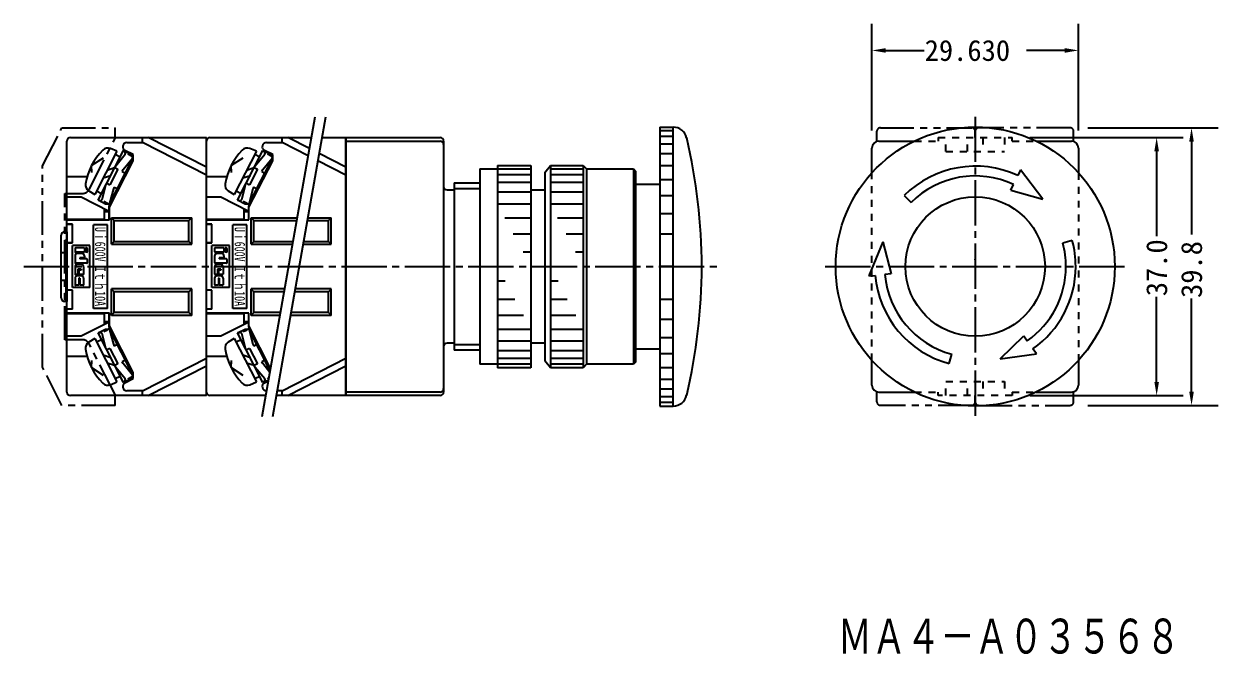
# Model space of a CAD drawing. Extents: x -187 to -12, y 16 to 199.
# Drawn here: x -183.2 to -12, y 15.9 to 106.3 of the extents above; entities that cross this region are included whole.
import ezdxf
from ezdxf.enums import TextEntityAlignment as Align

# ---------------------------------------------------------------- set-up
doc = ezdxf.new("R2010")
doc.units = 0
for name, pattern in [('CENTER', [9.1, 6.5, -0.8, 1, -0.8]), ('DASH', [2, 1, -1]), ('PHANTOM', [9.5, 4.8, -0.9, 1, -0.9, 1, -0.9]), ('SOLID', [0])]:
    doc.linetypes.add(name, pattern=pattern)
doc.layers.get('0').update_dxf_attribs({"linetype": 'CONTINUOUS'})
doc.layers.get('DEFPOINTS').update_dxf_attribs({"linetype": 'CONTINUOUS'})
for name, color, linetype in [('LAYER0$C$L0', 3, 'SOLID'), ('LAYER1$C$L1', 3, 'SOLID'), ('LAYER8$C$L8', 7, 'SOLID'), ('LAYER9$C$L9', 2, 'SOLID')]:
    doc.layers.add(name, color=color, linetype=linetype)
doc.dimstyles.get("Standard").update_dxf_attribs({"dimtxt": 0.18, "dimasz": 0.18, "dimexe": 0.18, "dimexo": 0.0625, "dimgap": 0.09, "dimtad": 0, "dimtih": 1, "dimtoh": 1, "dimzin": 0, "dimcen": 0.09, "dimazin": 3, "dimtfac": 1, "dimtofl": 0, "dimtmove": 0, "dimatfit": 3})

# ---------------------------------------------------------------- blocks, each defined once
blk = doc.blocks.new('*D26')
at = {"layer": 'DEFPOINTS', "color": 0}
for p in [(-41.5, 90), (-41.5, 53), (-20.8, 53)]:
    blk.add_point(p, dxfattribs=at)
at = {"layer": 'LAYER9$C$L9', "color": 0}
for p, q in [((-38.96, 90), (-16.99, 90)), ((-20.8, 88.03), (-20.8, 75.84)), ((-20.8, 54.97), (-20.8, 67.16)), ((-38.96, 53), (-16.99, 53))]:
    blk.add_line(p, q, dxfattribs=at)
for points in [[(-21.13, 88.03), (-20.47, 88.03), (-20.8, 90)], [(-21.13, 54.97), (-20.47, 54.97), (-20.8, 53)]]:
    blk.add_solid(points, dxfattribs=at)
at = {"color": 0}
blk.add_text('37.0', height=3, rotation=90, dxfattribs=at).set_placement((-19.3, 67.25))
blk = doc.blocks.new('*D28')
at = {"layer": 'DEFPOINTS', "color": 0}
for p in [(-33.2, 91.4), (-33.2, 51.6), (-15.8, 51.6)]:
    blk.add_point(p, dxfattribs=at)
at = {"layer": 'LAYER9$C$L9', "color": 0}
for p, q in [((-30.66, 91.4), (-11.99, 91.4)), ((-15.8, 89.43), (-15.8, 76.09)), ((-15.8, 53.57), (-15.8, 66.91)), ((-30.66, 51.6), (-11.99, 51.6))]:
    blk.add_line(p, q, dxfattribs=at)
for points in [[(-16.13, 89.43), (-15.47, 89.43), (-15.8, 91.4)], [(-16.13, 53.57), (-15.47, 53.57), (-15.8, 51.6)]]:
    blk.add_solid(points, dxfattribs=at)
at = {"color": 0}
blk.add_text('39.8', height=3, rotation=90, dxfattribs=at).set_placement((-14.3, 67))
blk = doc.blocks.new('*D31')
at = {"layer": 'DEFPOINTS', "color": 0}
for p in [(-32, 102.5), (-61.6, 88.5), (-32, 88.5)]:
    blk.add_point(p, dxfattribs=at)
at = {"layer": 'LAYER9$C$L9', "color": 0}
for p, q in [((-61.6, 91.04), (-61.6, 106.31)), ((-32, 91.04), (-32, 106.31)), ((-59.63, 102.5), (-54.14, 102.5)), ((-33.97, 102.5), (-39.46, 102.5))]:
    blk.add_line(p, q, dxfattribs=at)
for points in [[(-59.63, 102.83), (-59.63, 102.17), (-61.6, 102.5)], [(-33.97, 102.83), (-33.97, 102.17), (-32, 102.5)]]:
    blk.add_solid(points, dxfattribs=at)
at = {"color": 0}
blk.add_text('29.630', height=3, dxfattribs=at).set_placement((-54.05, 101))
blk = doc.blocks.new('BLOCK0')
at = {"layer": 'LAYER0$C$L0'}
for p in [(0, 0), (0, 0), (0, 0), (0, 0), (0, 0), (1, 0)]:
    blk.add_point(p, dxfattribs=at)
at = {"layer": 'LAYER1$C$L1'}
for p, q in [((-1.33, 15.24), (-1.26, 14.35)), ((3.55, 13.23), (-1.33, 15.24)), ((-1.05, 12.05), (-1.13, 12.95)), ((3.55, 13.23), (-1.05, 12.05)), ((10.18, 10.18), (9.19, 9.19)), ((-13.91, 3.73), (-12.56, 3.36)), ((-13.23, -3.55), (-12.53, -8.78)), ((-13.23, -3.55), (-9.91, -6.94)), ((10.97, -5.11), (9.69, -9.69)), ((10.97, -5.11), (11.78, -5.49)), ((9.69, -9.69), (13.87, -6.47)), ((13.87, -6.47), (13.05, -6.09)), ((-12.53, -8.78), (-11.8, -8.26)), ((-9.91, -6.94), (-10.65, -7.46)), ((3.73, -13.91), (3.36, -12.56))]:
    blk.add_line(p, q, dxfattribs=at)
for radius, start, end in [(14.4, 95, 165), (13, 95, 165), (13, 334.9999, 44.9999), (14.4, 334.9999, 44.9999), (14.4, 215, 270), (13, 215, 270), (13, 270, 285), (14.4, 270, 285)]:
    blk.add_arc((0, 0), radius, start, end, dxfattribs=at)
blk = doc.blocks.new('CADRA_ATTR_2')
at = {"layer": 'LAYER8$C$L8', "width": 0.607059}
blk.add_text('ＭＡ４－Ａ０３５６８', height=5, dxfattribs=at).set_placement((-66.51, 16), (-17.44, 16), align=Align.FIT)
at = {"layer": 'LAYER8$C$L8', "flags": 11}
blk.add_attdef('20', (-41.98, 18.5), '', height=0.156, dxfattribs=at)

msp = doc.modelspace()

# ---------------------------------------------------------------- linework, layer by layer
at = {"layer": 'LAYER1$C$L1'}
for p, q in [((-149, 50), (-141.42, 93)), ((-147.48, 50), (-139.9, 93)), ((-92, 91.5), (-90.11, 91.5)), ((-92, 91.5), (-92, 51.5)), ((-92, 91), (-90.11, 91)), ((-90.11, 51.5), (-90.11, 91.5)), ((-137, 90), (-137, 53)), ((-137, 90), (-123.5, 90)), ((-137, 89.5), (-123.5, 89.5)), ((-123, 89.5), (-123, 53.5)), ((-92, 90.2), (-90.11, 90.2)), ((-92, 89.1), (-90.11, 89.1)), ((-60.6, 89.5), (-55.52, 89.5)), ((-38.08, 89.5), (-33, 89.5)), ((-92, 87.7), (-90.11, 87.7)), ((-61.6, 84.95), (-61.6, 88.5)), ((-32, 88.5), (-32, 84.95)), ((-115.3, 86), (-115.3, 57)), ((-115.3, 86), (-110.5, 86)), ((-110.5, 86), (-110.5, 57)), ((-108.5, 85), (-107.7, 86)), ((-107.7, 86), (-107.7, 57)), ((-107.7, 86), (-103, 86)), ((-103, 86), (-103, 57)), ((-103, 86), (-102.5, 85.5)), ((-92, 86), (-90.11, 86)), ((-117.8, 85.5), (-117.8, 57.5)), ((-117.8, 85.5), (-110.5, 85.5)), ((-115.3, 84.7), (-110.5, 84.7)), ((-108.5, 85), (-108.5, 58)), ((-107.7, 85.5), (-103, 85.5)), ((-107.7, 84.7), (-103, 84.7)), ((-102.5, 85.5), (-102.5, 57.5)), ((-102.5, 85.5), (-95.8, 85.5)), ((-95.8, 85.5), (-95.8, 57.5)), ((-95.8, 85.5), (-95.5, 85.2)), ((-95.5, 85.2), (-95.5, 57.8)), ((-92, 84), (-90.11, 84)), ((-122.5, 82.5), (-121.5, 82.5)), ((-121.5, 83.5), (-121.5, 59.5)), ((-121.5, 83.5), (-117.8, 83.5)), ((-121.5, 82.7), (-117.8, 82.7)), ((-115.3, 83.6), (-110.5, 83.6)), ((-115.3, 82.2), (-110.5, 82.2)), ((-110.5, 82.5), (-108.5, 82.5)), ((-107.7, 83.6), (-103, 83.6)), ((-107.7, 82.2), (-103, 82.2)), ((-95.5, 83.3), (-92, 83.3)), ((-115.3, 80.5), (-110.5, 80.5)), ((-107.7, 80.5), (-103, 80.5)), ((-92, 81.7), (-90.11, 81.7)), ((-92, 79.1), (-90.11, 79.1)), ((-114.23, 78.5), (-110.5, 78.5)), ((-106.66, 78.5), (-103, 78.5)), ((-177.8, 67), (-177.8, 76)), ((-177.3, 76.5), (-177, 76.5)), ((-177, 76.5), (-177, 66.5)), ((-113.01, 76.2), (-110.5, 76.2)), ((-105.45, 76.2), (-103, 76.2)), ((-92, 76.2), (-90.11, 76.2)), ((-177.8, 73.5), (-177, 73.5)), ((-111.62, 73.6), (-110.5, 73.6)), ((-104.1, 73.6), (-103, 73.6)), ((-90.11, 71.5), (-92, 71.5)), ((-177, 69.5), (-177.8, 69.5)), ((-114.18, 69.4), (-115.3, 69.4)), ((-106.6, 69.4), (-107.7, 69.4)), ((-112.79, 66.8), (-115.3, 66.8)), ((-105.28, 66.8), (-107.7, 66.8)), ((-90.11, 66.8), (-92, 66.8)), ((-177, 66.5), (-177.3, 66.5)), ((-111.57, 64.5), (-115.3, 64.5)), ((-104.04, 64.5), (-107.7, 64.5)), ((-90.11, 63.9), (-92, 63.9)), ((-110.5, 62.5), (-115.3, 62.5)), ((-103, 62.5), (-107.7, 62.5)), ((-121.5, 60.5), (-122.5, 60.5)), ((-117.8, 60.3), (-121.5, 60.3)), ((-110.5, 60.8), (-115.3, 60.8)), ((-108.5, 60.5), (-110.5, 60.5)), ((-103, 60.8), (-107.7, 60.8)), ((-90.11, 61.3), (-92, 61.3)), ((-117.8, 59.5), (-121.5, 59.5)), ((-110.5, 59.4), (-115.3, 59.4)), ((-110.5, 58.3), (-115.3, 58.3)), ((-103, 59.4), (-107.7, 59.4)), ((-103, 58.3), (-107.7, 58.3)), ((-95.5, 59.7), (-92, 59.7)), ((-90.11, 59), (-92, 59)), ((-110.5, 57.5), (-117.8, 57.5)), ((-110.5, 57), (-115.3, 57)), ((-107.7, 57), (-108.5, 58)), ((-103, 57.5), (-107.7, 57.5)), ((-103, 57), (-107.7, 57)), ((-102.5, 57.5), (-103, 57)), ((-95.8, 57.5), (-102.5, 57.5)), ((-95.5, 57.8), (-95.8, 57.5)), ((-90.11, 57), (-92, 57)), ((-61.6, 54.5), (-61.6, 58.05)), ((-32, 58.05), (-32, 54.5)), ((-90.11, 55.3), (-92, 55.3)), ((-123.5, 53.5), (-137, 53.5)), ((-90.11, 53.9), (-92, 53.9)), ((-60.6, 53.5), (-55.52, 53.5)), ((-38.08, 53.5), (-33, 53.5)), ((-123.5, 53), (-137, 53)), ((-90.11, 52.8), (-92, 52.8)), ((-90.11, 52), (-92, 52)), ((-92, 51.5), (-90.11, 51.5))]:
    msp.add_line(p, q, dxfattribs=at)
at = {"layer": 'LAYER1$C$L1', "linetype": 'CENTER'}
for p, q in [((-46.8, 93), (-46.8, 50)), ((-183.16, 71.5), (-83.18, 71.5)), ((-68.3, 71.5), (-25.3, 71.5))]:
    msp.add_line(p, q, dxfattribs=at)
at = {"layer": 'LAYER1$C$L1', "color": 211, "linetype": 'PHANTOM'}
for p, q in [((-180.5, 85.93), (-177.71, 91.4)), ((-177.71, 91.4), (-170.1, 91.4)), ((-170.1, 89.85), (-170.1, 91.4)), ((-60.9, 89.45), (-60.9, 90.9)), ((-60.4, 91.4), (-47.3, 91.4)), ((-46.8, 90), (-46.8, 90.9)), ((-33.2, 91.4), (-46.3, 91.4)), ((-32.7, 89.45), (-32.7, 90.9)), ((-173.82, 82.55), (-170.1, 89.85)), ((-180.5, 57.07), (-180.5, 85.93)), ((-177.3, 82), (-174.71, 82)), ((-177.3, 61), (-177.3, 82)), ((-177.3, 75.3), (-177.1, 75.3)), ((-177.1, 67.7), (-177.1, 75.3)), ((-177.3, 67.7), (-177.1, 67.7)), ((-174.71, 61), (-177.3, 61)), ((-170.1, 53.15), (-173.82, 60.45)), ((-177.71, 51.6), (-180.5, 57.07)), ((-170.1, 51.6), (-170.1, 53.15)), ((-60.9, 52.1), (-60.9, 53.55)), ((-32.7, 52.1), (-32.7, 53.55)), ((-170.1, 51.6), (-177.71, 51.6)), ((-47.3, 51.6), (-60.4, 51.6)), ((-46.8, 52.1), (-46.8, 53)), ((-46.3, 51.6), (-33.2, 51.6))]:
    msp.add_line(p, q, dxfattribs=at)
at = {"layer": 'LAYER1$C$L1', "color": 161}
for p, q in [((-177, 53.5), (-177, 89.5)), ((-176.5, 90), (-157, 90)), ((-168.4, 89.3), (-166.16, 89.3)), ((-166.16, 89.3), (-166.16, 90)), ((-157, 84.63), (-166.16, 89.3)), ((-157, 85.75), (-165.33, 90)), ((-157, 53), (-157, 90)), ((-156.5, 90), (-141.95, 90)), ((-148.4, 89.3), (-146.16, 89.3)), ((-146.16, 89.3), (-146.16, 90)), ((-142.41, 87.39), (-146.16, 89.3)), ((-142.23, 88.42), (-145.33, 90)), ((-140.42, 90), (-137, 90)), ((-137, 53), (-137, 90)), ((-169.83, 88.05), (-173, 81.82)), ((-172.52, 81.01), (-168.89, 88.14)), ((-169.83, 88.05), (-170.77, 88.44)), ((-169.36, 87.2), (-170.08, 87.56)), ((-170, 85.95), (-168.64, 87.6)), ((-167.82, 87.59), (-168.89, 88.14)), ((-168.64, 87.86), (-168.89, 88.14)), ((-167.5, 87.57), (-168.67, 88.17)), ((-167.73, 87.32), (-168.26, 87.6)), ((-167.57, 87.31), (-167.82, 87.59)), ((-167.5, 86.67), (-167.5, 87.57)), ((-149.83, 88.05), (-153, 81.82)), ((-152.52, 81.01), (-148.89, 88.14)), ((-149.83, 88.05), (-150.77, 88.44)), ((-149.36, 87.2), (-150.08, 87.56)), ((-150, 85.95), (-148.64, 87.6)), ((-147.82, 87.59), (-148.89, 88.14)), ((-148.64, 87.86), (-148.89, 88.14)), ((-147.5, 87.57), (-148.67, 88.17)), ((-147.73, 87.32), (-148.26, 87.6)), ((-147.57, 87.31), (-147.82, 87.59)), ((-147.5, 86.67), (-147.5, 87.57)), ((-137, 85.75), (-140.83, 87.71)), ((-171.79, 87.07), (-173.46, 85.98)), ((-173.41, 84.98), (-173.46, 85.98)), ((-170.16, 85.64), (-171.23, 85.29)), ((-170.9, 80), (-167.5, 86.67)), ((-170.85, 80.54), (-167.5, 87.11)), ((-170.14, 85.69), (-169.69, 85.46)), ((-168.93, 85.41), (-167.57, 87.06)), ((-151.79, 87.07), (-153.46, 85.98)), ((-153.41, 84.98), (-153.46, 85.98)), ((-150.16, 85.64), (-151.23, 85.29)), ((-150.9, 80), (-147.5, 86.67)), ((-150.85, 80.54), (-147.5, 87.11)), ((-150.14, 85.69), (-149.69, 85.46)), ((-148.93, 85.41), (-147.57, 87.06)), ((-137, 84.63), (-141.01, 86.68)), ((-177, 84.4), (-174.09, 84.4)), ((-171.78, 84.22), (-170.7, 84.57)), ((-169.69, 85.46), (-170.82, 83.23)), ((-169.76, 82.69), (-168.62, 84.91)), ((-169.07, 85.14), (-168.93, 85.41)), ((-169.07, 85.14), (-168.62, 84.91)), ((-157, 84.4), (-154.09, 84.4)), ((-151.78, 84.22), (-150.7, 84.57)), ((-149.69, 85.46), (-150.82, 83.23)), ((-149.76, 82.69), (-148.62, 84.91)), ((-149.07, 85.14), (-148.93, 85.41)), ((-149.07, 85.14), (-148.62, 84.91)), ((-173.87, 82.36), (-173, 81.82)), ((-172.04, 81.94), (-172.75, 82.31)), ((-171.94, 81.12), (-171.41, 83.19)), ((-171.27, 83.46), (-170.82, 83.23)), ((-170.34, 82.65), (-170.87, 80.58)), ((-170.2, 82.91), (-170.34, 82.65)), ((-170.2, 82.91), (-169.76, 82.69)), ((-153.87, 82.36), (-153, 81.82)), ((-152.04, 81.94), (-152.75, 82.31)), ((-151.94, 81.12), (-151.41, 83.19)), ((-151.27, 83.46), (-150.82, 83.23)), ((-150.34, 82.65), (-150.87, 80.58)), ((-150.2, 82.91), (-150.34, 82.65)), ((-150.2, 82.91), (-149.76, 82.69)), ((-177, 81.5), (-174.93, 81.5)), ((-174.93, 81.5), (-170.94, 79.47)), ((-171.45, 80.46), (-172.52, 81.01)), ((-172.52, 81.01), (-172.15, 80.98)), ((-171.18, 80.55), (-171.72, 80.82)), ((-171.08, 80.43), (-171.45, 80.46)), ((-157, 81.5), (-154.93, 81.5)), ((-154.93, 81.5), (-150.94, 79.47)), ((-151.45, 80.46), (-152.52, 81.01)), ((-152.52, 81.01), (-152.15, 80.98)), ((-151.18, 80.55), (-151.72, 80.82)), ((-151.08, 80.43), (-151.45, 80.46)), ((-171.6, 78.3), (-171.6, 79.81)), ((-171.6, 79.4), (-170.9, 79.4)), ((-170.94, 78.2), (-170.94, 80.17)), ((-170.9, 78.2), (-170.9, 80)), ((-151.6, 78.3), (-151.6, 79.81)), ((-151.6, 79.4), (-150.9, 79.4)), ((-150.94, 78.2), (-150.94, 80.17)), ((-150.9, 78.2), (-150.9, 80)), ((-177, 78.3), (-171.6, 78.3)), ((-177, 78.2), (-170.9, 78.2)), ((-177, 78.2), (-171.5, 78.2)), ((-177, 77.6), (-176.2, 77.6)), ((-176.2, 77.6), (-177, 77.6)), ((-176.2, 74.9), (-176.2, 77.6)), ((-171.2, 77.5), (-173.2, 77.5)), ((-173.2, 65.5), (-173.2, 77.5)), ((-171.2, 65.5), (-171.2, 77.5)), ((-170.6, 78.5), (-159.1, 78.5)), ((-170.6, 74.7), (-170.6, 78.5)), ((-170.6, 78.5), (-170.2, 78.1)), ((-170.2, 78.1), (-159.5, 78.1)), ((-170.2, 75.1), (-170.2, 78.1)), ((-159.5, 78.1), (-159.1, 78.5)), ((-159.5, 75.1), (-159.5, 78.1)), ((-159.1, 74.7), (-159.1, 78.5)), ((-157, 78.3), (-151.6, 78.3)), ((-157, 78.2), (-150.9, 78.2)), ((-157, 78.2), (-151.5, 78.2)), ((-157, 77.6), (-156.2, 77.6)), ((-156.2, 77.6), (-157, 77.6)), ((-156.2, 74.9), (-156.2, 77.6)), ((-151.2, 77.5), (-153.2, 77.5)), ((-153.2, 65.5), (-153.2, 77.5)), ((-151.2, 65.5), (-151.2, 77.5)), ((-150.6, 78.5), (-143.98, 78.5)), ((-150.6, 74.7), (-150.6, 78.5)), ((-150.6, 78.5), (-150.2, 78.1)), ((-150.2, 78.1), (-144.05, 78.1)), ((-150.2, 75.1), (-150.2, 78.1)), ((-142.52, 78.1), (-139.5, 78.1)), ((-142.45, 78.5), (-139.1, 78.5)), ((-139.5, 78.1), (-139.1, 78.5)), ((-139.5, 75.1), (-139.5, 78.1)), ((-139.1, 74.7), (-139.1, 78.5)), ((-177, 74.9), (-176.2, 74.9)), ((-176.2, 74.9), (-177, 74.9)), ((-176.2, 68.5), (-176.2, 74.5)), ((-173.7, 74.5), (-176.2, 74.5)), ((-175.83, 74.11), (-175.83, 73.61)), ((-174.48, 74.18), (-175.76, 74.18)), ((-174.48, 74.18), (-174.48, 73.55)), ((-174.14, 74.18), (-174.34, 74.18)), ((-174.34, 74.18), (-174.34, 73.55)), ((-174.07, 74.11), (-174.07, 73.61)), ((-173.7, 68.5), (-173.7, 74.5)), ((-170.6, 74.7), (-170.2, 75.1)), ((-170.6, 74.7), (-159.1, 74.7)), ((-170.2, 75.1), (-159.5, 75.1)), ((-159.5, 75.1), (-159.1, 74.7)), ((-157, 74.9), (-156.2, 74.9)), ((-156.2, 74.9), (-157, 74.9)), ((-156.2, 68.5), (-156.2, 74.5)), ((-153.7, 74.5), (-156.2, 74.5)), ((-155.83, 74.11), (-155.83, 73.61)), ((-154.48, 74.18), (-155.76, 74.18)), ((-154.48, 74.18), (-154.48, 73.55)), ((-154.14, 74.18), (-154.34, 74.18)), ((-154.34, 74.18), (-154.34, 73.55)), ((-154.07, 74.11), (-154.07, 73.61)), ((-153.7, 68.5), (-153.7, 74.5)), ((-150.6, 74.7), (-150.2, 75.1)), ((-150.6, 74.7), (-144.65, 74.7)), ((-150.2, 75.1), (-144.57, 75.1)), ((-143.12, 74.7), (-139.1, 74.7)), ((-143.05, 75.1), (-139.5, 75.1)), ((-139.5, 75.1), (-139.1, 74.7)), ((-175.83, 73.03), (-175.83, 72.04)), ((-174.48, 73.55), (-175.76, 73.55)), ((-174.14, 71.97), (-175.76, 71.97)), ((-174.82, 73.37), (-175.49, 73.37)), ((-174.48, 72.74), (-175.15, 72.74)), ((-175.15, 72.74), (-175.15, 72.6)), ((-174.14, 72.6), (-175.15, 72.6)), ((-174.48, 73.03), (-174.48, 72.74)), ((-174.14, 73.55), (-174.34, 73.55)), ((-174.07, 72.53), (-174.07, 72.04)), ((-155.83, 73.03), (-155.83, 72.04)), ((-154.48, 73.55), (-155.76, 73.55)), ((-154.14, 71.97), (-155.76, 71.97)), ((-154.82, 73.37), (-155.49, 73.37)), ((-154.48, 72.74), (-155.15, 72.74)), ((-155.15, 72.74), (-155.15, 72.6)), ((-154.14, 72.6), (-155.15, 72.6)), ((-154.48, 73.03), (-154.48, 72.74)), ((-154.14, 73.55), (-154.34, 73.55)), ((-154.07, 72.53), (-154.07, 72.04)), ((-175.83, 71.45), (-175.83, 70.42)), ((-175.42, 70.35), (-175.76, 70.35)), ((-174.95, 71.79), (-175.49, 71.79)), ((-175.42, 71.12), (-175.42, 70.35)), ((-174.93, 71.12), (-175.42, 71.12)), ((-175.29, 70.98), (-175.29, 70.35)), ((-174.93, 70.98), (-175.29, 70.98)), ((-174.68, 70.35), (-175.29, 70.35)), ((-174.93, 71.12), (-174.93, 70.98)), ((-174.61, 71.45), (-174.61, 70.42)), ((-155.83, 71.45), (-155.83, 70.42)), ((-155.42, 70.35), (-155.76, 70.35)), ((-154.95, 71.79), (-155.49, 71.79)), ((-155.42, 71.12), (-155.42, 70.35)), ((-154.93, 71.12), (-155.42, 71.12)), ((-155.29, 70.98), (-155.29, 70.35)), ((-154.93, 70.98), (-155.29, 70.98)), ((-154.68, 70.35), (-155.29, 70.35)), ((-154.93, 71.12), (-154.93, 70.98)), ((-154.61, 71.45), (-154.61, 70.42)), ((-173.7, 68.5), (-176.2, 68.5)), ((-175.83, 69.83), (-175.83, 68.89)), ((-175.29, 68.82), (-175.76, 68.82)), ((-174.95, 70.17), (-175.49, 70.17)), ((-175.29, 69.86), (-175.29, 68.82)), ((-175.15, 69.86), (-175.29, 69.86)), ((-175.15, 69.86), (-175.15, 68.82)), ((-174.68, 68.82), (-175.15, 68.82)), ((-174.61, 69.83), (-174.61, 68.89)), ((-153.7, 68.5), (-156.2, 68.5)), ((-155.83, 69.83), (-155.83, 68.89)), ((-155.29, 68.82), (-155.76, 68.82)), ((-154.95, 70.17), (-155.49, 70.17)), ((-155.29, 69.86), (-155.29, 68.82)), ((-155.15, 69.86), (-155.29, 69.86)), ((-155.15, 69.86), (-155.15, 68.82)), ((-154.68, 68.82), (-155.15, 68.82)), ((-154.61, 69.83), (-154.61, 68.89)), ((-176.2, 68.1), (-177, 68.1)), ((-176.2, 68.1), (-177, 68.1)), ((-176.2, 65.4), (-176.2, 68.1)), ((-159.1, 68.3), (-170.6, 68.3)), ((-170.6, 64.5), (-170.6, 68.3)), ((-170.2, 67.9), (-170.6, 68.3)), ((-159.5, 67.9), (-170.2, 67.9)), ((-170.2, 64.9), (-170.2, 67.9)), ((-159.1, 68.3), (-159.5, 67.9)), ((-159.5, 64.9), (-159.5, 67.9)), ((-159.1, 64.5), (-159.1, 68.3)), ((-156.2, 68.1), (-157, 68.1)), ((-156.2, 68.1), (-157, 68.1)), ((-156.2, 65.4), (-156.2, 68.1)), ((-145.77, 68.3), (-150.6, 68.3)), ((-150.6, 64.5), (-150.6, 68.3)), ((-150.2, 67.9), (-150.6, 68.3)), ((-145.84, 67.9), (-150.2, 67.9)), ((-150.2, 64.9), (-150.2, 67.9)), ((-139.5, 67.9), (-144.32, 67.9)), ((-139.1, 68.3), (-144.25, 68.3)), ((-139.1, 68.3), (-139.5, 67.9)), ((-139.5, 64.9), (-139.5, 67.9)), ((-139.1, 64.5), (-139.1, 68.3)), ((-176.2, 65.4), (-177, 65.4)), ((-176.2, 65.4), (-177, 65.4)), ((-171.2, 65.5), (-173.2, 65.5)), ((-156.2, 65.4), (-157, 65.4)), ((-156.2, 65.4), (-157, 65.4)), ((-151.2, 65.5), (-153.2, 65.5)), ((-170.9, 64.8), (-177, 64.8)), ((-171.5, 64.8), (-177, 64.8)), ((-171.6, 64.7), (-177, 64.7)), ((-170.94, 63.53), (-174.93, 61.5)), ((-171.6, 63.19), (-171.6, 64.7)), ((-170.9, 63.6), (-171.6, 63.6)), ((-170.94, 62.83), (-170.94, 64.8)), ((-170.9, 63), (-170.9, 64.8)), ((-170.2, 64.9), (-170.6, 64.5)), ((-159.1, 64.5), (-170.6, 64.5)), ((-159.5, 64.9), (-170.2, 64.9)), ((-159.1, 64.5), (-159.5, 64.9)), ((-150.9, 64.8), (-157, 64.8)), ((-151.5, 64.8), (-157, 64.8)), ((-151.6, 64.7), (-157, 64.7)), ((-150.94, 63.53), (-154.93, 61.5)), ((-151.6, 63.19), (-151.6, 64.7)), ((-150.9, 63.6), (-151.6, 63.6)), ((-150.94, 62.83), (-150.94, 64.8)), ((-150.9, 63), (-150.9, 64.8)), ((-150.2, 64.9), (-150.6, 64.5)), ((-146.44, 64.5), (-150.6, 64.5)), ((-146.37, 64.9), (-150.2, 64.9)), ((-139.1, 64.5), (-144.92, 64.5)), ((-139.5, 64.9), (-144.85, 64.9)), ((-139.1, 64.5), (-139.5, 64.9)), ((-172.52, 61.99), (-171.45, 62.54)), ((-172.15, 62.02), (-172.52, 61.99)), ((-168.89, 54.86), (-172.52, 61.99)), ((-171.41, 59.81), (-171.94, 61.88)), ((-171.72, 62.18), (-171.18, 62.45)), ((-171.45, 62.54), (-171.08, 62.57)), ((-167.5, 56.33), (-170.9, 63)), ((-170.87, 62.42), (-170.34, 60.35)), ((-167.5, 55.89), (-170.85, 62.46)), ((-152.52, 61.99), (-151.45, 62.54)), ((-152.15, 62.02), (-152.52, 61.99)), ((-148.89, 54.86), (-152.52, 61.99)), ((-151.41, 59.81), (-151.94, 61.88)), ((-151.72, 62.18), (-151.18, 62.45)), ((-151.45, 62.54), (-151.08, 62.57)), ((-147.79, 56.89), (-150.9, 63)), ((-150.87, 62.42), (-150.34, 60.35)), ((-147.84, 56.56), (-150.85, 62.46)), ((-174.93, 61.5), (-177, 61.5)), ((-173, 61.18), (-173.87, 60.64)), ((-173, 61.18), (-169.83, 54.95)), ((-172.75, 60.69), (-172.04, 61.06)), ((-170.34, 60.35), (-170.2, 60.09)), ((-169.76, 60.31), (-170.2, 60.09)), ((-168.62, 58.09), (-169.76, 60.31)), ((-154.93, 61.5), (-157, 61.5)), ((-153, 61.18), (-153.87, 60.64)), ((-153, 61.18), (-149.83, 54.95)), ((-152.75, 60.69), (-152.04, 61.06)), ((-150.34, 60.35), (-150.2, 60.09)), ((-149.76, 60.31), (-150.2, 60.09)), ((-148.62, 58.09), (-149.76, 60.31)), ((-174.09, 58.6), (-177, 58.6)), ((-170.7, 58.43), (-171.78, 58.78)), ((-170.82, 59.77), (-171.27, 59.54)), ((-170.82, 59.77), (-169.69, 57.54)), ((-166.16, 53.7), (-157, 58.37)), ((-154.09, 58.6), (-157, 58.6)), ((-150.7, 58.43), (-151.78, 58.78)), ((-150.82, 59.77), (-151.27, 59.54)), ((-150.82, 59.77), (-149.69, 57.54)), ((-146.16, 53.7), (-137, 58.37)), ((-173.46, 57.02), (-173.41, 58.02)), ((-173.46, 57.02), (-171.79, 55.93)), ((-171.23, 57.71), (-170.16, 57.36)), ((-169.69, 57.54), (-170.14, 57.31)), ((-168.64, 55.4), (-170, 57.05)), ((-168.62, 58.09), (-169.07, 57.86)), ((-168.93, 57.59), (-169.07, 57.86)), ((-167.57, 55.94), (-168.93, 57.59)), ((-165.33, 53), (-157, 57.25)), ((-153.46, 57.02), (-153.41, 58.02)), ((-153.46, 57.02), (-151.79, 55.93)), ((-151.23, 57.71), (-150.16, 57.36)), ((-149.69, 57.54), (-150.14, 57.31)), ((-148.64, 55.4), (-150, 57.05)), ((-148.62, 58.09), (-149.07, 57.86)), ((-148.93, 57.59), (-149.07, 57.86)), ((-147.89, 56.32), (-148.93, 57.59)), ((-145.33, 53), (-137, 57.25)), ((-170.77, 54.56), (-169.83, 54.95)), ((-170.08, 55.44), (-169.36, 55.8)), ((-168.89, 54.86), (-167.82, 55.41)), ((-168.89, 54.86), (-168.64, 55.14)), ((-168.67, 54.84), (-167.5, 55.43)), ((-168.26, 55.4), (-167.73, 55.68)), ((-167.82, 55.41), (-167.57, 55.69)), ((-167.5, 55.43), (-167.5, 56.33)), ((-150.77, 54.56), (-149.83, 54.95)), ((-150.08, 55.44), (-149.36, 55.8)), ((-148.89, 54.86), (-148.07, 55.28)), ((-148.89, 54.86), (-148.64, 55.14)), ((-148.67, 54.84), (-148.1, 55.13)), ((-148.26, 55.4), (-148.03, 55.53)), ((-166.16, 53.7), (-168.4, 53.7)), ((-166.16, 53), (-166.16, 53.7)), ((-148.35, 53.7), (-148.4, 53.7)), ((-146.16, 53.7), (-146.82, 53.7)), ((-146.16, 53), (-146.16, 53.7)), ((-157, 53), (-176.5, 53)), ((-148.47, 53), (-156.5, 53)), ((-137, 53), (-146.95, 53))]:
    msp.add_line(p, q, dxfattribs=at)
at = {"layer": 'LAYER1$C$L1', "linetype": 'DASH'}
for p, q in [((-55.52, 89.5), (-52.1, 89.5)), ((-52.1, 90), (-52.1, 89.5)), ((-52.1, 90), (-41.5, 90)), ((-51, 88), (-51, 90)), ((-47.9, 88), (-47.9, 90)), ((-45.7, 90), (-45.7, 88)), ((-42.6, 90), (-42.6, 88)), ((-41.5, 89.5), (-41.5, 90)), ((-41.5, 89.5), (-38.08, 89.5)), ((-51, 88), (-42.6, 88)), ((-61.6, 58.05), (-61.6, 84.95)), ((-32, 84.95), (-32, 58.05)), ((-51, 55), (-42.6, 55)), ((-51, 53), (-51, 55)), ((-47.9, 53), (-47.9, 55)), ((-45.7, 55), (-45.7, 53)), ((-42.6, 55), (-42.6, 53)), ((-55.52, 53.5), (-52.1, 53.5)), ((-52.1, 53), (-52.1, 53.5)), ((-41.5, 53.5), (-38.08, 53.5)), ((-41.5, 53.5), (-41.5, 53)), ((-41.5, 53), (-52.1, 53))]:
    msp.add_line(p, q, dxfattribs=at)
at = {"layer": 'LAYER1$C$L1'}
for radius in [20, 10]:
    msp.add_circle((-46.8, 71.5), radius, dxfattribs=at)
for centre, radius, start, end in [((-90.11, 89.5), 2, 13.342, 90.0003), ((-123.5, 89.5), 0.5, 0, 89.9999), ((-123.5, 89), 0.5, 0, 89.9999), ((-166, 71.5), 80, 346.6577, 13.3423), ((-60.6, 88.5), 1, 90, 180), ((-33, 88.5), 1, 0.0001, 90), ((-122.5, 83), 0.5, 179.9999, 269.9999), ((-177.3, 76), 0.5, 90, 180), ((-177.3, 67), 0.5, 180, 269.9999), ((-122.5, 60), 0.5, 89.9999, 180), ((-123.5, 54), 0.5, 270.0001, 0), ((-123.5, 53.5), 0.5, 270.0001, 0), ((-60.6, 54.5), 1, 180, 269.9999), ((-33, 54.5), 1, 270.0001, 0.0001), ((-90.11, 53.5), 2, 269.9997, 346.658)]:
    msp.add_arc(centre, radius, start, end, dxfattribs=at)
at = {"layer": 'LAYER1$C$L1', "color": 211, "linetype": 'PHANTOM'}
for centre, radius, start, end in [((-60.4, 90.9), 0.5, 90.0001, 180.0001), ((-47.3, 90.9), 0.5, 0, 90), ((-46.3, 90.9), 0.5, 90, 180), ((-33.2, 90.9), 0.5, 359.9999, 89.9998), ((-174.71, 83), 1, 270.0002, 333.0001), ((-174.71, 60), 1, 26.9999, 89.9997), ((-60.4, 52.1), 0.5, 180.0001, 270), ((-47.3, 52.1), 0.5, 270, 359.9999), ((-46.3, 52.1), 0.5, 180.0001, 270.0001), ((-33.2, 52.1), 0.5, 270, 359.9999)]:
    msp.add_arc(centre, radius, start, end, dxfattribs=at)
at = {"layer": 'LAYER1$C$L1', "color": 161}
for centre, radius, start, end in [((-176.5, 89.5), 0.5, 90.0001, 180), ((-168.4, 88.7), 0.6, 90.0001, 242.9999), ((-156.5, 89.5), 0.5, 90.0001, 180), ((-148.4, 88.7), 0.6, 90.0001, 242.9999), ((-165.45, 81.89), 9, 135.429, 170.571), ((-171.14, 87.51), 1, 67.9999, 135.4289), ((-168.79, 87.73), 0.2, 320.471, 41.1983), ((-167.73, 87.18), 0.2, 320.471, 41.1984), ((-145.45, 81.89), 9, 135.429, 170.571), ((-151.14, 87.51), 1, 67.9999, 135.4289), ((-148.79, 87.73), 0.2, 320.471, 41.1983), ((-147.73, 87.18), 0.2, 320.471, 41.1984), ((-173.34, 83.2), 1, 170.571, 238), ((-153.34, 83.2), 1, 170.571, 238), ((-172.13, 81.17), 0.2, 264.8019, 345.529), ((-171.06, 80.63), 0.2, 264.8017, 345.5291), ((-170.14, 80.17), 0.8, 153.0001, 180.0001), ((-152.13, 81.17), 0.2, 264.8019, 345.529), ((-151.06, 80.63), 0.2, 264.8017, 345.5291), ((-150.14, 80.17), 0.8, 153.0001, 180.0001), ((-175.76, 74.11), 0.0675, 89.9999, 180), ((-175.76, 73.61), 0.0675, 180, 270), ((-174.14, 74.11), 0.0675, 0, 89.9999), ((-174.14, 73.61), 0.0675, 270, 0), ((-155.76, 74.11), 0.0675, 89.9999, 180), ((-155.76, 73.61), 0.0675, 180, 270), ((-154.14, 74.11), 0.0675, 0, 89.9999), ((-154.14, 73.61), 0.0675, 270, 0), ((-175.49, 73.03), 0.337, 89.9999, 180), ((-175.76, 72.04), 0.0675, 180, 270), ((-174.82, 73.03), 0.337, 0, 89.9999), ((-174.14, 72.53), 0.0675, 0, 89.9999), ((-174.14, 72.04), 0.0675, 270, 0), ((-155.49, 73.03), 0.337, 89.9999, 180), ((-155.76, 72.04), 0.0675, 180, 270), ((-154.82, 73.03), 0.337, 0, 89.9999), ((-154.14, 72.53), 0.0675, 0, 89.9999), ((-154.14, 72.04), 0.0675, 270, 0), ((-175.49, 71.45), 0.337, 89.9999, 180), ((-175.76, 70.42), 0.0675, 180, 270), ((-174.95, 71.45), 0.337, 0, 89.9999), ((-174.68, 70.42), 0.0675, 270, 0), ((-155.49, 71.45), 0.337, 89.9999, 180), ((-155.76, 70.42), 0.0675, 180, 270), ((-154.95, 71.45), 0.337, 0, 89.9999), ((-154.68, 70.42), 0.0675, 270, 0), ((-175.49, 69.83), 0.337, 89.9999, 180), ((-175.76, 68.89), 0.0675, 180, 270), ((-174.95, 69.83), 0.337, 0, 89.9999), ((-174.68, 68.89), 0.0675, 270, 0), ((-155.49, 69.83), 0.337, 89.9999, 180), ((-155.76, 68.89), 0.0675, 180, 270), ((-154.95, 69.83), 0.337, 0, 89.9999), ((-154.68, 68.89), 0.0675, 270, 0), ((-172.13, 61.83), 0.2, 14.471, 95.1981), ((-171.06, 62.37), 0.2, 14.4709, 95.1983), ((-170.14, 62.83), 0.8, 180, 207), ((-152.13, 61.83), 0.2, 14.471, 95.1981), ((-151.06, 62.37), 0.2, 14.4709, 95.1983), ((-150.14, 62.83), 0.8, 180, 207), ((-173.34, 59.8), 1, 122, 189.429), ((-153.34, 59.8), 1, 122, 189.429), ((-165.45, 61.11), 9, 189.429, 224.571), ((-145.45, 61.11), 9, 189.429, 224.571), ((-171.14, 55.49), 1, 224.571, 292.0001), ((-168.4, 54.3), 0.6, 117, 269.9999), ((-168.79, 55.27), 0.2, 318.8017, 39.529), ((-167.73, 55.82), 0.2, 318.8016, 39.529), ((-151.14, 55.49), 1, 224.571, 292.0001), ((-148.4, 54.3), 0.6, 117, 269.9999), ((-148.79, 55.27), 0.2, 318.8017, 39.529), ((-176.5, 53.5), 0.5, 180, 270), ((-156.5, 53.5), 0.5, 180, 270)]:
    msp.add_arc(centre, radius, start, end, dxfattribs=at)

# ---------------------------------------------------------------- block references
at = {"layer": 'LAYER0$C$L0', "rotation": 90}
msp.add_blockref('BLOCK0', (-46.8, 71.5), dxfattribs=at)
at = {"layer": 'LAYER8$C$L8'}
msp.add_blockref('CADRA_ATTR_2', (0, 0), dxfattribs=at)

# ---------------------------------------------------------------- texts
at = {"layer": 'LAYER8$C$L8', "color": 161, "width": 0.547445}
for p, p2 in [((-172.95, 77.19), (-172.95, 65.83)), ((-152.95, 77.19), (-152.95, 65.83))]:
    msp.add_text('Uｉ600V Iｔｈ10A', height=1.5, rotation=270, dxfattribs=at).set_placement(p, p2, align=Align.FIT)

# ---------------------------------------------------------------- dimensions: what is measured, and where the dimension line sits
at = {"layer": 'LAYER9$C$L9'}
dim = msp.add_linear_dim(base=(-32, 102.5), p1=(-61.6, 88.5), p2=(-32, 88.5), text='<>30', dimstyle='Standard', override={"dimtxt": 2.999994, "dimasz": 1.972788, "dimexe": 3.81, "dimexo": 2.54, "dimtih": 0, "dimdec": 1, "dimtdec": 1}, dxfattribs=at)
dim.commit()
dim.dimension.update_dxf_attribs({"geometry": '*D31', "text_midpoint": (-46.8, 102.5)})
for base, p1, p2, picture, middle in [((-15.8, 51.6), (-33.2, 91.4), (-33.2, 51.6), '*D28', (-15.8, 71.5)), ((-20.8, 53), (-41.5, 90), (-41.5, 53), '*D26', (-20.8, 71.5))]:
    dim = msp.add_linear_dim(base=base, p1=p1, p2=p2, angle=270, dimstyle='Standard', override={"dimtxt": 2.999994, "dimasz": 1.972788, "dimexe": 3.81, "dimexo": 2.54, "dimtih": 0, "dimdec": 1, "dimtdec": 1}, dxfattribs=at)
    dim.commit()
    dim.dimension.update_dxf_attribs({"geometry": picture, "text_midpoint": middle})

doc.saveas('drawing.dxf')
